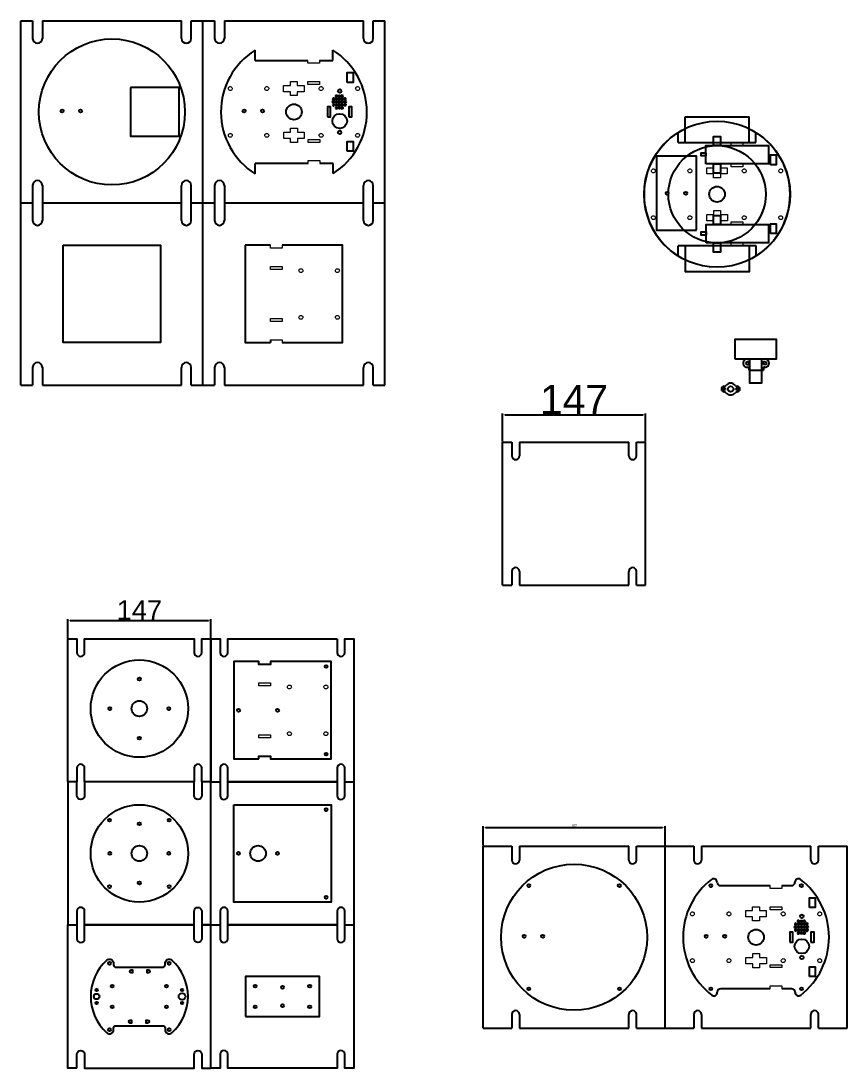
# Model space of a CAD drawing. Header units: millimetres. Extents: x -427 to 3453, y -1931 to 1921.
# Drawn here: x 1292 to 2141, y -1931 to -856 of the extents above; entities that cross this region are included whole.
import ezdxf

# ---------------------------------------------------------------- set-up
doc = ezdxf.new("R2010")
doc.units = ezdxf.units.MM
doc.layers.add('corte', color=1, linetype='Continuous')
doc.layers.add('Layer 1', color=7, linetype='Continuous')
doc.styles.get("Standard").update_dxf_attribs({"font": 'arial.ttf'})
doc.dimstyles.new('ISO-25', dxfattribs={"dimtxt": 2.5, "dimasz": 2.5, "dimexe": 1.25, "dimexo": 0.625, "dimtad": 1, "dimtxsty": 'Standard', "dimcen": 2.5, "dimadec": 0, "dimazin": 0, "dimtfac": 1, "dimtmove": 0, "dimatfit": 3, "dimfxl": 1, "dimarcsym": 0})

# ---------------------------------------------------------------- blocks, each defined once
blk = doc.blocks.new('*D21')
at = {"color": 0, "lineweight": -2, "transparency": 16777216}
for p, q in [((1787, -1287.8), (1787, -1259.1)), ((1789.5, -1260.4), (1931.5, -1260.4)), ((1934, -1287.8), (1934, -1259.1))]:
    blk.add_line(p, q, dxfattribs=at)
at = {"color": 0, "transparency": 16777216}
for points in [[(1789.5, -1260), (1789.5, -1260.8), (1787, -1260.4)], [(1931.5, -1260), (1931.5, -1260.8), (1934, -1260.4)]]:
    blk.add_solid(points, dxfattribs=at)
at = {"layer": 'Defpoints', "color": 0, "transparency": 16777216}
for p in [(1934, -1260.4), (1787, -1288.4), (1934, -1288.4)]:
    blk.add_point(p, dxfattribs=at)
at = {"color": 0, "transparency": 16777216, "insert": (1860.5, -1244.7), "char_height": 30, "attachment_point": 5}
blk.add_mtext('147', dxfattribs=at)
blk = doc.blocks.new('*D24')
at = {"color": 0, "lineweight": -2, "transparency": 16777216}
for p, q in [((1767, -1703), (1767, -1683)), ((1769.5, -1684.3), (1951.5, -1684.3)), ((1954, -1703), (1954, -1683))]:
    blk.add_line(p, q, dxfattribs=at)
at = {"color": 0, "transparency": 16777216}
for points in [[(1769.5, -1683.9), (1769.5, -1684.7), (1767, -1684.3)], [(1951.5, -1683.9), (1951.5, -1684.7), (1954, -1684.3)]]:
    blk.add_solid(points, dxfattribs=at)
at = {"layer": 'Defpoints', "color": 0, "transparency": 16777216}
for p in [(1954, -1684.3), (1767, -1703.6), (1954, -1703.6)]:
    blk.add_point(p, dxfattribs=at)
at = {"color": 0, "transparency": 16777216, "insert": (1860.5, -1682.4), "char_height": 2.5, "attachment_point": 5}
blk.add_mtext('187', dxfattribs=at)
blk = doc.blocks.new('*D25')
at = {"color": 0, "lineweight": -2, "transparency": 16777216}
for p, q in [((1340.4, -1489.8), (1340.4, -1470.4)), ((1342.9, -1471.6), (1484.9, -1471.6)), ((1487.4, -1489.8), (1487.4, -1470.4))]:
    blk.add_line(p, q, dxfattribs=at)
at = {"color": 0, "transparency": 16777216}
for points in [[(1342.9, -1471.2), (1342.9, -1472), (1340.4, -1471.6)], [(1484.9, -1471.2), (1484.9, -1472), (1487.4, -1471.6)]]:
    blk.add_solid(points, dxfattribs=at)
at = {"layer": 'Defpoints', "color": 0, "transparency": 16777216}
for p in [(1487.4, -1471.6), (1340.4, -1490.5), (1487.4, -1490.5)]:
    blk.add_point(p, dxfattribs=at)
at = {"color": 0, "transparency": 16777216, "insert": (1413.9, -1461), "char_height": 20, "attachment_point": 5}
blk.add_mtext('147', dxfattribs=at)

msp = doc.modelspace()

# ---------------------------------------------------------------- linework, layer by layer
at = {"color": 242, "true_color": 0xcd2027}
for p, q in [((1292.217, -855.767), (1304.217, -855.767)), ((1314.217, -855.767), (1457.217, -855.767)), ((1467.217, -855.767), (1479.217, -855.767)), ((1479.217, -855.767), (1491.217, -855.767)), ((1501.217, -855.767), (1644.217, -855.767)), ((1654.217, -855.767), (1666.217, -855.767)), ((1292.217, -1042.767), (1304.217, -1042.767)), ((1314.217, -1042.767), (1457.217, -1042.767)), ((1467.217, -1042.767), (1479.217, -1042.767)), ((1479.217, -1042.767), (1491.217, -1042.767)), ((1501.217, -1042.767), (1644.217, -1042.767)), ((1654.217, -1042.767), (1666.217, -1042.767)), ((2038.608, -1205.752), (2040.108, -1205.752)), ((2055.108, -1205.752), (2056.608, -1205.752)), ((1787.033, -1288.385), (1796.467, -1288.385)), ((1804.328, -1288.385), (1916.739, -1288.385)), ((1924.6, -1288.385), (1934.033, -1288.385)), ((1487.379, -1637.47), (1496.812, -1637.47)), ((1624.946, -1637.47), (1634.379, -1637.47)), ((1767.033, -1703.583), (1796.467, -1703.583)), ((1804.328, -1703.583), (1916.739, -1703.583)), ((1924.6, -1703.583), (1954.033, -1703.583)), ((1954.033, -1703.583), (1983.467, -1703.583)), ((1991.328, -1703.583), (2103.739, -1703.583)), ((2111.6, -1703.583), (2141.033, -1703.583)), ((1487.379, -1784.47), (1496.812, -1784.47)), ((1624.946, -1784.47), (1634.379, -1784.47))]:
    msp.add_line(p, q, dxfattribs=at)
for points in [[(1532.717, -896.234), (1532.717, -885.824)], [(1612.717, -896.234), (1612.717, -885.824)], [(1532.717, -896.234), (1587.108, -896.234)], [(1599.138, -896.234), (1612.717, -896.234)], [(1625.441, -896.234), (1625.75, -896.234)], [(1627.485, -918.875), (1627.485, -908.875), (1633.485, -908.875), (1633.485, -918.875), (1627.485, -918.875)], [(1404.706, -924.267), (1404.706, -974.267), (1454.706, -974.267), (1454.706, -924.267), (1404.706, -924.267)], [(1967.45, -980.784), (1967.45, -970.374)], [(2047.45, -980.784), (2047.45, -970.374)], [(1627.485, -989.659), (1627.485, -979.659), (1633.485, -979.659), (1633.485, -989.659), (1627.485, -989.659)], [(1967.45, -980.784), (2047.45, -980.784)], [(2062.218, -1003.425), (2062.218, -993.425), (2068.218, -993.425), (2068.218, -1003.425), (2062.218, -1003.425)], [(1587.284, -1002.3), (1532.892, -1002.3)], [(1532.892, -1012.82), (1532.892, -1002.3)], [(1612.892, -1002.3), (1599.314, -1002.3)], [(1612.892, -1012.599), (1612.892, -1002.3)], [(2062.218, -1074.209), (2062.218, -1064.209), (2068.218, -1064.209), (2068.218, -1074.209), (2062.218, -1074.209)], [(2047.626, -1086.85), (1967.626, -1086.85)], [(1967.626, -1097.37), (1967.626, -1086.85)], [(2047.626, -1097.149), (2047.626, -1086.85)]]:
    msp.add_lwpolyline(points, dxfattribs=at)
at = {"color": 240, "linetype": 'ByBlock', "true_color": 0xed1f24}
for points in [[(1612.969, -935.013, 0.0430951), (1612.392, -936.167, 2.73390075)], [(1616.599, -931.96, 0.0430951), (1615.445, -932.537, 2.73390075)], [(1623.282, -932.537, 0.0430951), (1622.128, -931.96, 2.73390075)], [(1626.335, -936.167, 0.0430951), (1625.758, -935.013, 2.73390075)], [(1612.392, -941.696, 0.0430951), (1612.969, -942.85, 2.73390075)], [(1615.445, -945.326, 0.0430951), (1616.599, -945.903, 2.73390075)], [(1622.128, -945.903, 0.0430951), (1623.282, -945.326, 2.73390075)], [(1625.758, -942.85, 0.0430951), (1626.335, -941.696, 2.73390075)]]:
    msp.add_lwpolyline(points, format="xyb", close=True, dxfattribs=at)
at = {"color": 240, "true_color": 0xed1f24}
for points in [[(1607.252, -954.163), (1610.352, -954.163), (1610.352, -944.163), (1607.252, -944.163), (1607.252, -954.163)], [(1629.152, -954.163), (1632.252, -954.163), (1632.252, -944.163), (1629.152, -944.163), (1629.152, -954.163)]]:
    msp.add_lwpolyline(points, dxfattribs=at)
for points in [[(1974.45, -954.484), (1974.45, -980.784), (2040.45, -980.784), (2040.45, -954.484), (1974.45, -954.484)], [(2007.45, -983.783), (2003.85, -983.783), (2003.85, -974.383), (2011.05, -974.383), (2011.05, -983.783), (2003.85, -983.783)], [(1995.975, -1002.583), (1995.975, -983.783), (2060.175, -983.783), (2060.175, -1002.583), (1995.975, -1002.583)], [(1990.975, -993.183), (1990.975, -991.196), (1995.975, -991.196), (1995.975, -994.487), (1990.975, -994.487), (1990.975, -993.183)], [(2007.275, -1002.583), (2010.875, -1002.583), (2010.875, -1011.983), (2003.675, -1011.983), (2003.675, -1002.583), (2010.875, -1002.583)], [(2007.45, -1055.651), (2011.05, -1055.651), (2011.05, -1065.051), (2003.85, -1065.051), (2003.85, -1055.651), (2011.05, -1055.651)], [(1991.15, -1074.451), (1991.15, -1072.465), (1996.15, -1072.465), (1996.15, -1075.756), (1991.15, -1075.756), (1991.15, -1074.451)], [(1996.15, -1083.851), (1996.15, -1065.051), (2060.35, -1065.051), (2060.35, -1083.851), (1996.15, -1083.851)], [(2007.45, -1083.851), (2011.05, -1083.851), (2011.05, -1093.251), (2003.85, -1093.251), (2003.85, -1083.851), (2011.05, -1083.851)], [(1974.626, -1086.85), (1974.626, -1113.15), (2040.626, -1113.15), (2040.626, -1086.85), (1974.626, -1086.85)]]:
    msp.add_lwpolyline(points)
at = {"color": 5}
msp.add_lwpolyline([(1986.307, -1070.821), (1986.307, -994.821), (1945.107, -994.821), (1945.107, -1070.821), (1986.307, -1070.821)], dxfattribs=at)
at = {"color": 242, "true_color": 0xcd2027}
msp.add_lwpolyline([(1335.717, -1086.267), (1435.717, -1086.267), (1435.717, -1186.267), (1335.717, -1186.267)], close=True, dxfattribs=at)
for points in [[(1349.812, -1637.47), (1340.379, -1637.47), (1340.379, -1490.47), (1349.812, -1490.47), (1349.812, -1504.619, 1), (1357.673, -1504.619), (1357.673, -1490.47), (1470.085, -1490.47), (1470.085, -1504.619, 1), (1477.946, -1504.619), (1477.946, -1490.47), (1487.379, -1490.47), (1487.379, -1637.47), (1477.946, -1637.47)], [(1349.812, -1931.47), (1340.379, -1931.47), (1340.379, -1784.47), (1349.812, -1784.47), (1349.812, -1798.619, 1), (1357.673, -1798.619), (1357.673, -1784.47), (1470.085, -1784.47)]]:
    msp.add_lwpolyline(points, format="xyb", dxfattribs=at)
for centre, radius in [((1385.717, -949.267), 75), ((1572.717, -949.267), 8), ((2007.45, -1033.817), 75), ((2007.45, -1033.817), 50), ((2007.45, -1033.817), 8), ((1413.879, -1562.225), 8), ((1413.879, -1710.97), 8), ((1535.879, -1710.97), 8)]:
    msp.add_circle(centre, radius, dxfattribs=at)
at = {"color": 240, "true_color": 0xed1f24}
for centre, radius in [((1616.363, -935.931), 1), ((1619.752, -927.717), 1.8), ((1619.363, -932.931), 1), ((1619.363, -935.931), 1), ((1622.363, -935.931), 1), ((1613.363, -938.931), 1), ((1616.363, -938.931), 1), ((1616.363, -941.931), 1), ((1619.363, -938.931), 1), ((1619.363, -941.931), 1), ((1619.363, -944.931), 1), ((1622.363, -938.931), 1), ((1622.363, -941.931), 1), ((1625.363, -938.931), 1), ((1334.473, -948.272), 1.5), ((1353.473, -948.272), 1.5), ((1521.473, -948.272), 1.5), ((1540.473, -948.272), 1.5), ((1619.752, -970.148), 1.8), ((1956.207, -1032.821), 1.5), ((1975.207, -1032.821), 1.5)]:
    msp.add_circle(centre, radius, dxfattribs=at)
at = {"color": 240, "linetype": 'ByBlock', "true_color": 0xed1f24}
msp.add_circle((1619.752, -958.613), 7.5, dxfattribs=at)
for centre, radius in [((2014.688, -1233.924), 1.15), ((2021.438, -1233.924), 2.85), ((2028.188, -1233.924), 1.15)]:
    msp.add_circle(centre, radius)
at = {"color": 242, "true_color": 0xcd2027}
for centre, start, end in [((1572.717, -949.267), 122.230953, 237.92734), ((1572.717, -949.267), 302.389521, 57.769047), ((2007.45, -1033.817), 122.230953, 237.92734), ((2007.45, -1033.817), 302.389521, 57.769047)]:
    msp.add_arc(centre, 75, start, end, dxfattribs=at)
for centre, radius, start, end in [((2014.688, -1233.924), 2.8, 90.725282, 270), ((2014.618, -1239.453), 2.73, 39.029976, 90.018737), ((2014.618, -1228.395), 2.73, 270.725282, 320.965363), ((2021.438, -1233.924), 6.05, 39.034637, 140.965363), ((2028.258, -1228.395), 2.73, 219.034637, 269.274718), ((2028.258, -1239.454), 2.73, 90.725282, 140.965363), ((2028.188, -1233.924), 2.8, 270.725282, 89.274718), ((2021.438, -1233.924), 6.05, 219.029976, 320.965363)]:
    msp.add_arc(centre, radius, start, end)
at = {"layer": 'corte'}
for p, q in [((1292.217, -1042.767), (1292.217, -855.767)), ((1304.217, -855.767), (1304.217, -873.767)), ((1314.217, -855.767), (1314.217, -873.767)), ((1457.217, -873.767), (1457.217, -855.767)), ((1467.217, -873.767), (1467.217, -855.767)), ((1479.217, -1042.767), (1479.217, -855.767)), ((1479.217, -1042.767), (1479.217, -855.767)), ((1491.217, -855.767), (1491.217, -873.767)), ((1501.217, -855.767), (1501.217, -873.767)), ((1644.217, -873.767), (1644.217, -855.767)), ((1654.217, -873.767), (1654.217, -855.767)), ((1666.217, -1042.767), (1666.217, -855.767)), ((1304.217, -1024.767), (1304.217, -1042.767)), ((1314.217, -1024.767), (1314.217, -1042.767)), ((1457.217, -1042.767), (1457.217, -1024.767)), ((1467.217, -1042.767), (1467.217, -1024.767)), ((1491.217, -1024.767), (1491.217, -1042.767)), ((1501.217, -1024.767), (1501.217, -1042.767)), ((1644.217, -1042.767), (1644.217, -1024.767)), ((1654.217, -1042.767), (1654.217, -1024.767)), ((1292.217, -1042.767), (1304.217, -1042.767)), ((1292.217, -1229.767), (1292.217, -1042.767)), ((1304.217, -1042.767), (1304.217, -1060.767)), ((1314.217, -1042.767), (1457.217, -1042.767)), ((1314.217, -1042.767), (1314.217, -1060.767)), ((1457.217, -1060.767), (1457.217, -1042.767)), ((1467.217, -1042.767), (1479.217, -1042.767)), ((1467.217, -1060.767), (1467.217, -1042.767)), ((1479.217, -1042.767), (1491.217, -1042.767)), ((1479.217, -1229.767), (1479.217, -1042.767)), ((1479.217, -1229.767), (1479.217, -1042.767)), ((1491.217, -1042.767), (1491.217, -1060.767)), ((1501.217, -1042.767), (1644.217, -1042.767)), ((1501.217, -1042.767), (1501.217, -1060.767)), ((1644.217, -1060.767), (1644.217, -1042.767)), ((1654.217, -1042.767), (1666.217, -1042.767)), ((1654.217, -1060.767), (1654.217, -1042.767)), ((1666.217, -1229.767), (1666.217, -1042.767)), ((1304.217, -1211.767), (1304.217, -1229.767)), ((1314.217, -1211.767), (1314.217, -1229.767)), ((1457.217, -1229.767), (1457.217, -1211.767)), ((1467.217, -1229.767), (1467.217, -1211.767)), ((1491.217, -1211.767), (1491.217, -1229.767)), ((1501.217, -1211.767), (1501.217, -1229.767)), ((1644.217, -1229.767), (1644.217, -1211.767)), ((1654.217, -1229.767), (1654.217, -1211.767)), ((1292.217, -1229.767), (1304.217, -1229.767)), ((1314.217, -1229.767), (1457.217, -1229.767)), ((1467.217, -1229.767), (1479.217, -1229.767)), ((1479.217, -1229.767), (1491.217, -1229.767)), ((1501.217, -1229.767), (1644.217, -1229.767)), ((1654.217, -1229.767), (1666.217, -1229.767)), ((1787.033, -1435.385), (1787.033, -1288.385)), ((1796.467, -1288.385), (1796.467, -1302.534)), ((1804.328, -1288.385), (1804.328, -1302.534)), ((1916.739, -1302.534), (1916.739, -1288.385)), ((1924.6, -1302.534), (1924.6, -1288.385)), ((1934.033, -1435.385), (1934.033, -1288.385)), ((1796.467, -1421.235), (1796.467, -1435.385)), ((1804.328, -1421.235), (1804.328, -1435.385)), ((1916.739, -1435.385), (1916.739, -1421.235)), ((1924.6, -1435.385), (1924.6, -1421.235)), ((1787.033, -1435.385), (1796.467, -1435.385)), ((1804.328, -1435.385), (1916.739, -1435.385)), ((1924.6, -1435.385), (1934.033, -1435.385)), ((1487.379, -1637.47), (1496.812, -1637.47)), ((1624.946, -1637.47), (1634.379, -1637.47)), ((1767.033, -1890.583), (1767.033, -1703.583)), ((1796.467, -1703.583), (1796.467, -1717.733)), ((1804.328, -1703.583), (1804.328, -1717.733)), ((1916.739, -1717.733), (1916.739, -1703.583)), ((1924.6, -1717.733), (1924.6, -1703.583)), ((1954.033, -1890.583), (1954.033, -1703.583)), ((1954.033, -1890.583), (1954.033, -1703.583)), ((1983.467, -1703.583), (1983.467, -1717.733)), ((1991.328, -1703.583), (1991.328, -1717.733)), ((2103.739, -1717.733), (2103.739, -1703.583)), ((2111.6, -1717.733), (2111.6, -1703.583)), ((2141.033, -1890.583), (2141.033, -1703.583)), ((1487.379, -1784.47), (1496.812, -1784.47)), ((1624.946, -1784.47), (1634.379, -1784.47)), ((1406.846, -1832.22), (1406.846, -1833.72)), ((1421.846, -1832.22), (1421.846, -1833.72)), ((1405.913, -1883.72), (1405.913, -1882.22)), ((1420.913, -1883.72), (1420.913, -1882.22)), ((1796.467, -1876.433), (1796.467, -1890.583)), ((1804.328, -1876.433), (1804.328, -1890.583)), ((1916.739, -1890.583), (1916.739, -1876.433)), ((1924.6, -1890.583), (1924.6, -1876.433)), ((1983.467, -1876.433), (1983.467, -1890.583)), ((1991.328, -1876.433), (1991.328, -1890.583)), ((2103.739, -1890.583), (2103.739, -1876.433)), ((2111.6, -1890.583), (2111.6, -1876.433)), ((1767.033, -1890.583), (1796.467, -1890.583)), ((1804.328, -1890.583), (1916.739, -1890.583)), ((1924.6, -1890.583), (1954.033, -1890.583)), ((1954.033, -1890.583), (1983.467, -1890.583)), ((1991.328, -1890.583), (2103.739, -1890.583)), ((2111.6, -1890.583), (2141.033, -1890.583))]:
    msp.add_line(p, q, dxfattribs=at)
at = {"layer": 'corte', "color": 242, "true_color": 0xcd2027}
msp.add_line((1548.584, -1183.269), (1548.584, -1186.267), dxfattribs=at)
at = {"layer": 'corte', "lineweight": 0}
for points in [[(1509.173, -926), (1508.891, -926.529), (1508.432, -926.917), (1507.903, -927.164), (1507.303, -927.27), (1506.739, -927.164), (1506.174, -926.917), (1505.751, -926.529), (1505.469, -926), (1505.328, -925.401), (1505.363, -924.836), (1505.574, -924.272), (1505.963, -923.813), (1506.456, -923.46), (1507.021, -923.284), (1507.621, -923.284), (1508.185, -923.46), (1508.679, -923.813), (1509.032, -924.272), (1509.279, -924.836), (1509.314, -925.401), (1509.173, -926)], [(1546.673, -926), (1546.391, -926.529), (1545.932, -926.917), (1545.403, -927.164), (1544.803, -927.27), (1544.239, -927.164), (1543.674, -926.917), (1543.251, -926.529), (1542.969, -926), (1542.828, -925.401), (1542.863, -924.836), (1543.075, -924.272), (1543.463, -923.813), (1543.957, -923.46), (1544.521, -923.284), (1545.121, -923.284), (1545.685, -923.46), (1546.179, -923.813), (1546.532, -924.272), (1546.779, -924.836), (1546.814, -925.401), (1546.673, -926)], [(1602.472, -926), (1602.19, -926.529), (1601.731, -926.917), (1601.202, -927.164), (1600.602, -927.27), (1600.038, -927.164), (1599.473, -926.917), (1599.05, -926.529), (1598.768, -926), (1598.627, -925.401), (1598.662, -924.836), (1598.874, -924.272), (1599.262, -923.813), (1599.755, -923.46), (1600.32, -923.284), (1600.92, -923.284), (1601.484, -923.46), (1601.978, -923.813), (1602.331, -924.272), (1602.578, -924.836), (1602.613, -925.401), (1602.472, -926)], [(1639.972, -926), (1639.69, -926.529), (1639.231, -926.917), (1638.702, -927.164), (1638.102, -927.27), (1637.538, -927.164), (1636.974, -926.917), (1636.55, -926.529), (1636.268, -926), (1636.127, -925.401), (1636.162, -924.836), (1636.374, -924.272), (1636.762, -923.813), (1637.256, -923.46), (1637.82, -923.284), (1638.42, -923.284), (1638.984, -923.46), (1639.478, -923.813), (1639.831, -924.272), (1640.078, -924.836), (1640.113, -925.401), (1639.972, -926)], [(1509.279, -973.696), (1509.032, -974.26), (1508.679, -974.719), (1508.185, -975.072), (1507.621, -975.248), (1507.021, -975.248), (1506.456, -975.072), (1505.963, -974.719), (1505.574, -974.26), (1505.363, -973.696), (1505.328, -973.131), (1505.469, -972.532), (1505.751, -972.038), (1506.174, -971.614), (1506.739, -971.367), (1507.303, -971.262), (1507.903, -971.367), (1508.432, -971.614), (1508.891, -972.038), (1509.173, -972.532), (1509.314, -973.131), (1509.279, -973.696)], [(1546.814, -973.131), (1546.779, -973.696), (1546.532, -974.26), (1546.179, -974.719), (1545.685, -975.072), (1545.121, -975.248), (1544.521, -975.248), (1543.957, -975.072), (1543.463, -974.719), (1543.075, -974.26), (1542.863, -973.696), (1542.828, -973.131), (1542.969, -972.532), (1543.251, -972.038), (1543.674, -971.614), (1544.239, -971.367), (1544.803, -971.262), (1545.403, -971.367), (1545.932, -971.614), (1546.391, -972.038), (1546.673, -972.532), (1546.814, -973.131)], [(1602.578, -973.696), (1602.331, -974.26), (1601.978, -974.719), (1601.484, -975.072), (1600.92, -975.248), (1600.32, -975.248), (1599.755, -975.072), (1599.262, -974.719), (1598.874, -974.26), (1598.662, -973.696), (1598.627, -973.131), (1598.768, -972.532), (1599.05, -972.038), (1599.473, -971.614), (1600.038, -971.367), (1600.602, -971.262), (1601.202, -971.367), (1601.731, -971.614), (1602.19, -972.038), (1602.472, -972.532), (1602.613, -973.131), (1602.578, -973.696)], [(1640.113, -973.131), (1640.078, -973.696), (1639.831, -974.26), (1639.478, -974.719), (1638.984, -975.072), (1638.42, -975.248), (1637.82, -975.248), (1637.256, -975.072), (1636.762, -974.719), (1636.374, -974.26), (1636.162, -973.696), (1636.127, -973.131), (1636.268, -972.532), (1636.55, -972.038), (1636.974, -971.614), (1637.538, -971.367), (1638.102, -971.262), (1638.702, -971.367), (1639.231, -971.614), (1639.69, -972.038), (1639.972, -972.532), (1640.113, -973.131)], [(1943.906, -1010.55), (1943.624, -1011.079), (1943.165, -1011.467), (1942.636, -1011.714), (1942.037, -1011.82), (1941.472, -1011.714), (1940.908, -1011.467), (1940.484, -1011.079), (1940.202, -1010.55), (1940.061, -1009.95), (1940.096, -1009.386), (1940.308, -1008.821), (1940.696, -1008.363), (1941.19, -1008.01), (1941.754, -1007.834), (1942.354, -1007.834), (1942.918, -1008.01), (1943.412, -1008.363), (1943.765, -1008.821), (1944.012, -1009.386), (1944.047, -1009.95), (1943.906, -1010.55)], [(1981.407, -1010.55), (1981.124, -1011.079), (1980.666, -1011.467), (1980.137, -1011.714), (1979.537, -1011.82), (1978.972, -1011.714), (1978.408, -1011.467), (1977.985, -1011.079), (1977.702, -1010.55), (1977.561, -1009.95), (1977.597, -1009.386), (1977.808, -1008.821), (1978.196, -1008.363), (1978.69, -1008.01), (1979.255, -1007.834), (1979.854, -1007.834), (1980.419, -1008.01), (1980.913, -1008.363), (1981.265, -1008.821), (1981.512, -1009.386), (1981.548, -1009.95), (1981.407, -1010.55)], [(2037.205, -1010.55), (2036.923, -1011.079), (2036.464, -1011.467), (2035.935, -1011.714), (2035.336, -1011.82), (2034.771, -1011.714), (2034.207, -1011.467), (2033.783, -1011.079), (2033.501, -1010.55), (2033.36, -1009.95), (2033.395, -1009.386), (2033.607, -1008.821), (2033.995, -1008.363), (2034.489, -1008.01), (2035.053, -1007.834), (2035.653, -1007.834), (2036.218, -1008.01), (2036.711, -1008.363), (2037.064, -1008.821), (2037.311, -1009.386), (2037.346, -1009.95), (2037.205, -1010.55)], [(2074.706, -1010.55), (2074.423, -1011.079), (2073.965, -1011.467), (2073.436, -1011.714), (2072.836, -1011.82), (2072.271, -1011.714), (2071.707, -1011.467), (2071.284, -1011.079), (2071.001, -1010.55), (2070.86, -1009.95), (2070.896, -1009.386), (2071.107, -1008.821), (2071.495, -1008.363), (2071.989, -1008.01), (2072.554, -1007.834), (2073.153, -1007.834), (2073.718, -1008.01), (2074.212, -1008.363), (2074.564, -1008.821), (2074.811, -1009.386), (2074.847, -1009.95), (2074.706, -1010.55)], [(1944.012, -1058.246), (1943.765, -1058.81), (1943.412, -1059.269), (1942.918, -1059.621), (1942.354, -1059.798), (1941.754, -1059.798), (1941.19, -1059.621), (1940.696, -1059.269), (1940.308, -1058.81), (1940.096, -1058.246), (1940.061, -1057.681), (1940.202, -1057.081), (1940.484, -1056.588), (1940.908, -1056.164), (1941.472, -1055.917), (1942.037, -1055.811), (1942.636, -1055.917), (1943.165, -1056.164), (1943.624, -1056.588), (1943.906, -1057.081), (1944.047, -1057.681), (1944.012, -1058.246)], [(1981.548, -1057.681), (1981.512, -1058.246), (1981.265, -1058.81), (1980.913, -1059.269), (1980.419, -1059.621), (1979.854, -1059.798), (1979.255, -1059.798), (1978.69, -1059.621), (1978.196, -1059.269), (1977.808, -1058.81), (1977.597, -1058.246), (1977.561, -1057.681), (1977.702, -1057.081), (1977.985, -1056.588), (1978.408, -1056.164), (1978.972, -1055.917), (1979.537, -1055.811), (1980.137, -1055.917), (1980.666, -1056.164), (1981.124, -1056.588), (1981.407, -1057.081), (1981.548, -1057.681)], [(2037.311, -1058.246), (2037.064, -1058.81), (2036.711, -1059.269), (2036.218, -1059.621), (2035.653, -1059.798), (2035.053, -1059.798), (2034.489, -1059.621), (2033.995, -1059.269), (2033.607, -1058.81), (2033.395, -1058.246), (2033.36, -1057.681), (2033.501, -1057.081), (2033.783, -1056.588), (2034.207, -1056.164), (2034.771, -1055.917), (2035.336, -1055.811), (2035.935, -1055.917), (2036.464, -1056.164), (2036.923, -1056.588), (2037.205, -1057.081), (2037.346, -1057.681), (2037.311, -1058.246)], [(2074.847, -1057.681), (2074.811, -1058.246), (2074.564, -1058.81), (2074.212, -1059.269), (2073.718, -1059.621), (2073.153, -1059.798), (2072.554, -1059.798), (2071.989, -1059.621), (2071.495, -1059.269), (2071.107, -1058.81), (2070.896, -1058.246), (2070.86, -1057.681), (2071.001, -1057.081), (2071.284, -1056.588), (2071.707, -1056.164), (2072.271, -1055.917), (2072.836, -1055.811), (2073.436, -1055.917), (2073.965, -1056.164), (2074.423, -1056.588), (2074.706, -1057.081), (2074.847, -1057.681)], [(1560.614, -1086.267), (1560.614, -1089.266), (1548.584, -1089.266), (1548.584, -1086.267)], [(1548.584, -1108.066), (1560.614, -1108.066), (1560.614, -1111.064), (1548.584, -1111.064), (1548.584, -1108.066)], [(1581.737, -1113), (1581.454, -1113.529), (1580.996, -1113.917), (1580.467, -1114.164), (1579.867, -1114.27), (1579.302, -1114.164), (1578.738, -1113.917), (1578.315, -1113.529), (1578.032, -1113), (1577.891, -1112.401), (1577.927, -1111.836), (1578.138, -1111.272), (1578.526, -1110.813), (1579.02, -1110.46), (1579.585, -1110.284), (1580.184, -1110.284), (1580.749, -1110.46), (1581.243, -1110.813), (1581.595, -1111.272), (1581.842, -1111.836), (1581.878, -1112.401), (1581.737, -1113)], [(1619.237, -1113), (1618.955, -1113.529), (1618.496, -1113.917), (1617.967, -1114.164), (1617.367, -1114.27), (1616.803, -1114.164), (1616.238, -1113.917), (1615.815, -1113.529), (1615.533, -1113), (1615.392, -1112.401), (1615.427, -1111.836), (1615.638, -1111.272), (1616.027, -1110.813), (1616.52, -1110.46), (1617.085, -1110.284), (1617.685, -1110.284), (1618.249, -1110.46), (1618.743, -1110.813), (1619.096, -1111.272), (1619.343, -1111.836), (1619.378, -1112.401), (1619.237, -1113)], [(1548.584, -1161.47), (1560.614, -1161.47), (1560.614, -1164.469), (1548.584, -1164.469), (1548.584, -1161.47)], [(1581.842, -1160.696), (1581.595, -1161.26), (1581.243, -1161.719), (1580.749, -1162.072), (1580.184, -1162.248), (1579.585, -1162.248), (1579.02, -1162.072), (1578.526, -1161.719), (1578.138, -1161.26), (1577.927, -1160.696), (1577.891, -1160.131), (1578.032, -1159.532), (1578.315, -1159.038), (1578.738, -1158.614), (1579.302, -1158.367), (1579.867, -1158.262), (1580.467, -1158.367), (1580.996, -1158.614), (1581.454, -1159.038), (1581.737, -1159.532), (1581.878, -1160.131), (1581.842, -1160.696)], [(1619.378, -1160.131), (1619.343, -1160.696), (1619.096, -1161.26), (1618.743, -1161.719), (1618.249, -1162.072), (1617.685, -1162.248), (1617.085, -1162.248), (1616.52, -1162.072), (1616.027, -1161.719), (1615.638, -1161.26), (1615.427, -1160.696), (1615.392, -1160.131), (1615.533, -1159.532), (1615.815, -1159.038), (1616.238, -1158.614), (1616.803, -1158.367), (1617.367, -1158.262), (1617.967, -1158.367), (1618.496, -1158.614), (1618.955, -1159.038), (1619.237, -1159.532), (1619.378, -1160.131)], [(1548.584, -1183.269), (1560.614, -1183.269), (1560.614, -1186.267)], [(1536.746, -1535.768), (1548.776, -1535.768), (1548.776, -1538.767), (1536.746, -1538.767), (1536.746, -1535.768)], [(1569.899, -1540.703), (1569.617, -1541.232), (1569.158, -1541.62), (1568.629, -1541.867), (1568.029, -1541.973), (1567.465, -1541.867), (1566.9, -1541.62), (1566.477, -1541.232), (1566.195, -1540.703), (1566.054, -1540.103), (1566.089, -1539.538), (1566.301, -1538.974), (1566.689, -1538.515), (1567.182, -1538.163), (1567.747, -1537.986), (1568.347, -1537.986), (1568.911, -1538.163), (1569.405, -1538.515), (1569.758, -1538.974), (1570.005, -1539.538), (1570.04, -1540.103), (1569.899, -1540.703)], [(1607.399, -1540.703), (1607.117, -1541.232), (1606.658, -1541.62), (1606.129, -1541.867), (1605.529, -1541.973), (1604.965, -1541.867), (1604.401, -1541.62), (1603.977, -1541.232), (1603.695, -1540.703), (1603.554, -1540.103), (1603.589, -1539.538), (1603.801, -1538.974), (1604.189, -1538.515), (1604.683, -1538.163), (1605.247, -1537.986), (1605.847, -1537.986), (1606.411, -1538.163), (1606.905, -1538.515), (1607.258, -1538.974), (1607.505, -1539.538), (1607.54, -1540.103), (1607.399, -1540.703)], [(1536.746, -1589.172), (1548.776, -1589.172), (1548.776, -1592.171), (1536.746, -1592.171), (1536.746, -1589.172)], [(1570.005, -1588.398), (1569.758, -1588.963), (1569.405, -1589.421), (1568.911, -1589.774), (1568.347, -1589.95), (1567.747, -1589.95), (1567.182, -1589.774), (1566.689, -1589.421), (1566.301, -1588.963), (1566.089, -1588.398), (1566.054, -1587.834), (1566.195, -1587.234), (1566.477, -1586.74), (1566.9, -1586.317), (1567.465, -1586.07), (1568.029, -1585.964), (1568.629, -1586.07), (1569.158, -1586.317), (1569.617, -1586.74), (1569.899, -1587.234), (1570.04, -1587.834), (1570.005, -1588.398)], [(1607.54, -1587.834), (1607.505, -1588.398), (1607.258, -1588.963), (1606.905, -1589.421), (1606.411, -1589.774), (1605.847, -1589.95), (1605.247, -1589.95), (1604.683, -1589.774), (1604.189, -1589.421), (1603.801, -1588.963), (1603.589, -1588.398), (1603.554, -1587.834), (1603.695, -1587.234), (1603.977, -1586.74), (1604.401, -1586.317), (1604.965, -1586.07), (1605.529, -1585.964), (1606.129, -1586.07), (1606.658, -1586.317), (1607.117, -1586.74), (1607.399, -1587.234), (1607.54, -1587.834)], [(2073.955, -1744.05), (2073.955, -1747.049), (2061.925, -1747.049), (2061.925, -1744.05)], [(1983.989, -1773.816), (1983.707, -1774.345), (1983.249, -1774.733), (1982.72, -1774.98), (1982.12, -1775.086), (1981.555, -1774.98), (1980.991, -1774.733), (1980.568, -1774.345), (1980.285, -1773.816), (1980.144, -1773.216), (1980.18, -1772.652), (1980.391, -1772.087), (1980.779, -1771.629), (1981.273, -1771.276), (1981.838, -1771.1), (1982.437, -1771.1), (1983.002, -1771.276), (1983.496, -1771.629), (1983.848, -1772.087), (1984.095, -1772.652), (1984.131, -1773.216), (1983.989, -1773.816)], [(2021.49, -1773.816), (2021.208, -1774.345), (2020.749, -1774.733), (2020.22, -1774.98), (2019.62, -1775.086), (2019.056, -1774.98), (2018.491, -1774.733), (2018.068, -1774.345), (2017.786, -1773.816), (2017.645, -1773.216), (2017.68, -1772.652), (2017.891, -1772.087), (2018.28, -1771.629), (2018.773, -1771.276), (2019.338, -1771.1), (2019.938, -1771.1), (2020.502, -1771.276), (2020.996, -1771.629), (2021.349, -1772.087), (2021.596, -1772.652), (2021.631, -1773.216), (2021.49, -1773.816)], [(2036.948, -1769.764), (2043.933, -1769.764), (2043.933, -1765.743), (2050.954, -1765.743), (2050.954, -1769.764), (2057.939, -1769.764), (2057.939, -1776.256), (2050.954, -1776.256), (2050.954, -1780.242), (2043.933, -1780.242), (2043.933, -1776.256), (2036.948, -1776.256), (2036.948, -1769.764)], [(2061.925, -1765.849), (2073.955, -1765.849), (2073.955, -1768.847), (2061.925, -1768.847), (2061.925, -1765.849)], [(2077.289, -1773.816), (2077.006, -1774.345), (2076.548, -1774.733), (2076.019, -1774.98), (2075.419, -1775.086), (2074.854, -1774.98), (2074.29, -1774.733), (2073.867, -1774.345), (2073.584, -1773.816), (2073.443, -1773.216), (2073.479, -1772.652), (2073.69, -1772.087), (2074.078, -1771.629), (2074.572, -1771.276), (2075.137, -1771.1), (2075.736, -1771.1), (2076.301, -1771.276), (2076.795, -1771.629), (2077.147, -1772.087), (2077.394, -1772.652), (2077.43, -1773.216), (2077.289, -1773.816)], [(2114.789, -1773.816), (2114.507, -1774.345), (2114.048, -1774.733), (2113.519, -1774.98), (2112.919, -1775.086), (2112.355, -1774.98), (2111.79, -1774.733), (2111.367, -1774.345), (2111.085, -1773.816), (2110.944, -1773.216), (2110.979, -1772.652), (2111.191, -1772.087), (2111.579, -1771.629), (2112.072, -1771.276), (2112.637, -1771.1), (2113.237, -1771.1), (2113.801, -1771.276), (2114.295, -1771.629), (2114.648, -1772.087), (2114.895, -1772.652), (2114.93, -1773.216), (2114.789, -1773.816)], [(2037.124, -1817.91), (2044.109, -1817.91), (2044.109, -1813.889), (2051.129, -1813.889), (2051.129, -1817.91), (2058.114, -1817.91), (2058.114, -1824.402), (2051.129, -1824.402), (2051.129, -1828.388), (2044.109, -1828.388), (2044.109, -1824.402), (2037.124, -1824.402), (2037.124, -1817.91)], [(1984.095, -1821.512), (1983.848, -1822.076), (1983.496, -1822.535), (1983.002, -1822.887), (1982.437, -1823.064), (1981.838, -1823.064), (1981.273, -1822.887), (1980.779, -1822.535), (1980.391, -1822.076), (1980.18, -1821.512), (1980.144, -1820.947), (1980.285, -1820.347), (1980.568, -1819.854), (1980.991, -1819.43), (1981.555, -1819.183), (1982.12, -1819.077), (1982.72, -1819.183), (1983.249, -1819.43), (1983.707, -1819.854), (1983.989, -1820.347), (1984.131, -1820.947), (1984.095, -1821.512)], [(2021.631, -1820.947), (2021.596, -1821.512), (2021.349, -1822.076), (2020.996, -1822.535), (2020.502, -1822.887), (2019.938, -1823.064), (2019.338, -1823.064), (2018.773, -1822.887), (2018.28, -1822.535), (2017.891, -1822.076), (2017.68, -1821.512), (2017.645, -1820.947), (2017.786, -1820.347), (2018.068, -1819.854), (2018.491, -1819.43), (2019.056, -1819.183), (2019.62, -1819.077), (2020.22, -1819.183), (2020.749, -1819.43), (2021.208, -1819.854), (2021.49, -1820.347), (2021.631, -1820.947)], [(2062.101, -1825.319), (2074.13, -1825.319), (2074.13, -1828.317), (2062.101, -1828.317), (2062.101, -1825.319)], [(2077.394, -1821.512), (2077.147, -1822.076), (2076.795, -1822.535), (2076.301, -1822.887), (2075.736, -1823.064), (2075.137, -1823.064), (2074.572, -1822.887), (2074.078, -1822.535), (2073.69, -1822.076), (2073.479, -1821.512), (2073.443, -1820.947), (2073.584, -1820.347), (2073.867, -1819.854), (2074.29, -1819.43), (2074.854, -1819.183), (2075.419, -1819.077), (2076.019, -1819.183), (2076.548, -1819.43), (2077.006, -1819.854), (2077.289, -1820.347), (2077.43, -1820.947), (2077.394, -1821.512)], [(2114.93, -1820.947), (2114.895, -1821.512), (2114.648, -1822.076), (2114.295, -1822.535), (2113.801, -1822.887), (2113.237, -1823.064), (2112.637, -1823.064), (2112.072, -1822.887), (2111.579, -1822.535), (2111.191, -1822.076), (2110.979, -1821.512), (2110.944, -1820.947), (2111.085, -1820.347), (2111.367, -1819.854), (2111.79, -1819.43), (2112.355, -1819.183), (2112.919, -1819.077), (2113.519, -1819.183), (2114.048, -1819.43), (2114.507, -1819.854), (2114.789, -1820.347), (2114.93, -1820.947)], [(2062.101, -1850.116), (2062.101, -1847.117)], [(2062.101, -1847.117), (2074.13, -1847.117), (2074.13, -1850.116)]]:
    msp.add_lwpolyline(points, dxfattribs=at)
at = {"layer": 'corte', "color": 242, "true_color": 0xcd2027}
for points in [[(1522.717, -1086.267), (1522.717, -1186.267), (1548.584, -1186.267)], [(1548.584, -1086.267), (1522.717, -1086.267)], [(1560.614, -1186.267), (1622.717, -1186.267), (1622.717, -1086.267), (1560.614, -1086.267)]]:
    msp.add_lwpolyline(points, dxfattribs=at)
at = {"layer": 'corte'}
for points in [[(1617.085, -1490.47), (1617.085, -1504.619, 1), (1624.946, -1504.619), (1624.946, -1490.47), (1634.379, -1490.47), (1634.379, -1637.47), (1634.379, -1784.47), (1634.379, -1931.47), (1624.946, -1931.47), (1624.946, -1917.32, 1), (1617.085, -1917.32), (1617.085, -1931.47), (1504.673, -1931.47), (1504.673, -1917.32, 1), (1496.812, -1917.32), (1496.812, -1931.47), (1487.379, -1931.47), (1487.379, -1784.47), (1487.379, -1637.47), (1487.379, -1490.47), (1496.812, -1490.47), (1496.812, -1504.619, 1), (1504.673, -1504.619), (1504.673, -1490.47)], [(1504.673, -1637.47), (1504.673, -1623.32, 1), (1496.812, -1623.32), (1496.812, -1637.47), (1496.812, -1651.619, 1), (1504.673, -1651.619)], [(1617.085, -1651.619, 1), (1624.946, -1651.619), (1624.946, -1637.47), (1624.946, -1623.32, 1), (1617.085, -1623.32), (1617.085, -1637.47), (1504.673, -1637.47), (1617.085, -1637.47)], [(1504.673, -1784.47), (1504.673, -1770.32, 1), (1496.812, -1770.32), (1496.812, -1784.47), (1496.812, -1798.619, 1), (1504.673, -1798.619)], [(1617.085, -1798.619, 1), (1624.946, -1798.619), (1624.946, -1784.47), (1624.946, -1770.32, 1), (1617.085, -1770.32), (1617.085, -1784.47), (1504.673, -1784.47), (1617.085, -1784.47)], [(1405.346, -1830.72), (1406.846, -1830.72), (1406.846, -1833.72), (1405.346, -1833.72, -1)], [(1423.346, -1833.72), (1421.846, -1833.72), (1421.846, -1830.72), (1423.346, -1830.72, -1)], [(1404.413, -1882.22), (1405.913, -1882.22), (1405.913, -1885.22), (1404.413, -1885.22, -1)], [(1422.413, -1885.22), (1420.913, -1885.22), (1420.913, -1882.22), (1422.413, -1882.22, -1)]]:
    msp.add_lwpolyline(points, format="xyb", close=True, dxfattribs=at)
for points in [[(1536.746, -1613.97), (1536.746, -1610.971), (1548.776, -1610.971), (1548.776, -1613.97), (1610.879, -1613.97), (1610.879, -1513.97), (1548.776, -1513.97), (1548.776, -1516.968), (1536.746, -1516.968), (1536.746, -1513.97), (1510.879, -1513.97), (1510.879, -1613.97)], [(1510.879, -1660.97), (1610.879, -1660.97), (1610.879, -1760.97), (1510.879, -1760.97)]]:
    msp.add_lwpolyline(points, close=True, dxfattribs=at)
for points in [[(1477.946, -1637.47), (1477.946, -1623.32, 1), (1470.085, -1623.32), (1470.085, -1637.47), (1357.673, -1637.47), (1357.673, -1651.619, -1), (1349.812, -1651.619), (1349.812, -1637.47), (1340.379, -1637.47), (1340.379, -1784.47), (1349.812, -1784.47)], [(1470.085, -1784.47), (1470.085, -1770.32, -1), (1477.946, -1770.32), (1477.946, -1784.47), (1487.379, -1784.47), (1487.379, -1637.47), (1477.946, -1637.47), (1477.946, -1651.619, -1), (1470.085, -1651.619), (1470.085, -1637.47), (1357.673, -1637.47), (1357.673, -1623.32, 1), (1349.812, -1623.32), (1349.812, -1637.47)], [(1349.812, -1931.47), (1349.812, -1917.32, -1), (1357.673, -1917.32), (1357.673, -1931.47), (1470.085, -1931.47), (1470.085, -1917.32, -1), (1477.946, -1917.32), (1477.946, -1931.47), (1487.379, -1931.47), (1487.379, -1784.47), (1477.946, -1784.47), (1477.946, -1798.619, -1), (1470.085, -1798.619), (1470.085, -1784.47), (1357.673, -1784.47), (1357.673, -1770.32, 1), (1349.812, -1770.32), (1349.812, -1784.47)], [(1380.483, -1820.758, 0.44620305), (1380.483, -1895.181, 0.6488299), (1387.379, -1892.104), (1387.379, -1890.47, -0.41421356), (1389.879, -1887.97), (1392.379, -1887.97), (1435.379, -1887.97), (1437.879, -1887.97, -0.41421356), (1440.379, -1890.47), (1440.379, -1892.104, 0.6488299), (1447.275, -1895.181, 0.44620305), (1447.275, -1820.758)], [(1380.483, -1820.758, -0.6488299), (1387.379, -1823.835), (1387.379, -1825.47, 0.41421356), (1389.879, -1827.97), (1392.379, -1827.97), (1435.379, -1827.97), (1437.879, -1827.97, 0.41421356), (1440.379, -1825.47), (1440.379, -1823.835, -0.6488299), (1447.275, -1820.758)]]:
    msp.add_lwpolyline(points, format="xyb", dxfattribs=at)
for points in [[(2011.059, -1744.05), (2061.925, -1744.05)], [(2073.955, -1744.05), (2084.008, -1744.05)], [(2100.258, -1744.05), (2100.566, -1744.05)], [(2102.302, -1766.691), (2102.302, -1756.691), (2108.302, -1756.691), (2108.302, -1766.691), (2102.302, -1766.691)], [(2082.068, -1801.979), (2085.168, -1801.979), (2085.168, -1791.979), (2082.068, -1791.979), (2082.068, -1801.979)], [(2103.968, -1801.979), (2107.068, -1801.979), (2107.068, -1791.979), (2103.968, -1791.979), (2103.968, -1801.979)], [(2102.302, -1837.475), (2102.302, -1827.475), (2108.302, -1827.475), (2108.302, -1837.475), (2102.302, -1837.475)], [(1522.879, -1878.57), (1598.879, -1878.57), (1598.879, -1837.37), (1522.879, -1837.37), (1522.879, -1878.57)], [(2062.101, -1850.116), (2011.234, -1850.116)], [(2084.184, -1850.116), (2074.13, -1850.116)]]:
    msp.add_lwpolyline(points, dxfattribs=at)
at = {"layer": 'corte', "linetype": 'ByBlock'}
for points in [[(2087.785, -1782.828, 0.0430951), (2087.208, -1783.983, 2.73390075)], [(2091.416, -1779.775, 0.0430951), (2090.261, -1780.352, 2.73390075)], [(2098.099, -1780.352, 0.0430951), (2096.945, -1779.775, 2.73390075)], [(2101.152, -1783.983, 0.0430951), (2100.575, -1782.828, 2.73390075)], [(2087.208, -1789.512, 0.0430951), (2087.785, -1790.666, 2.73390075)], [(2090.261, -1793.142, 0.0430951), (2091.416, -1793.719, 2.73390075)], [(2096.945, -1793.719, 0.0430951), (2098.099, -1793.142, 2.73390075)], [(2100.575, -1790.666, 0.0430951), (2101.152, -1789.512, 2.73390075)]]:
    msp.add_lwpolyline(points, format="xyb", close=True, dxfattribs=at)
at = {"layer": 'corte', "color": 242, "true_color": 0xcd2027}
for centre in [(1413.879, -1562.225), (1413.879, -1710.97)]:
    msp.add_circle(centre, 50, dxfattribs=at)
at = {"layer": 'corte'}
for centre, radius in [((1605.879, -1518.97), 1.5), ((1413.879, -1531.869), 1.5), ((1383.524, -1562.225), 1.5), ((1444.234, -1562.225), 1.5), ((1515.879, -1563.97), 1.5), ((1555.879, -1563.97), 1.5), ((1413.879, -1592.58), 1.5), ((1605.879, -1608.97), 1.5), ((1605.879, -1665.97), 1.5), ((1383.245, -1676.835), 1.5), ((1444.514, -1676.835), 1.5), ((1413.879, -1680.614), 1.5), ((1383.524, -1710.97), 1.5), ((1444.234, -1710.97), 1.5), ((1515.879, -1710.97), 1.5), ((1555.879, -1710.97), 1.5), ((1860.533, -1797.083), 75), ((1413.879, -1741.325), 1.5), ((1814.017, -1744.05), 1.5), ((1907.05, -1744.05), 1.5), ((2001.017, -1744.05), 1.5), ((2094.05, -1744.05), 1.5), ((1383.245, -1745.104), 1.5), ((1444.514, -1745.104), 1.5), ((1605.879, -1755.97), 1.5), ((2094.568, -1775.532), 1.8), ((2091.18, -1783.747), 1), ((2094.18, -1780.747), 1), ((2094.18, -1783.747), 1), ((2097.18, -1783.747), 1), ((1809.29, -1796.087), 1.5), ((1828.29, -1796.087), 1.5), ((1996.29, -1796.087), 1.5), ((2015.29, -1796.087), 1.5), ((2047.533, -1797.083), 8), ((2088.18, -1786.747), 1), ((2091.18, -1786.747), 1), ((2091.18, -1789.747), 1), ((2094.18, -1786.747), 1), ((2094.18, -1789.747), 1), ((2094.18, -1792.747), 1), ((2097.18, -1786.747), 1), ((2097.18, -1789.747), 1), ((2100.18, -1786.747), 1), ((2094.568, -1817.964), 1.8), ((1383.245, -1823.835), 1.5), ((1444.514, -1823.835), 1.5), ((1369.929, -1851.22), 1.15), ((1385.879, -1847.37), 1.5), ((1441.879, -1847.37), 1.5), ((1457.829, -1851.22), 1.15), ((1532.879, -1847.37), 1.5), ((1560.879, -1848.47), 1.5), ((1588.879, -1847.37), 1.5), ((1814.105, -1850.116), 1.5), ((1907.138, -1850.116), 1.5), ((2001.105, -1850.116), 1.5), ((2094.138, -1850.116), 1.5), ((1369.929, -1857.97), 2.85), ((1457.829, -1857.97), 3.5), ((1369.929, -1864.72), 1.15), ((1385.879, -1868.57), 1.5), ((1441.879, -1868.57), 1.5), ((1457.829, -1864.72), 1.15), ((1532.879, -1868.57), 1.5), ((1560.879, -1867.47), 1.5), ((1588.879, -1868.57), 1.5), ((1383.245, -1892.104), 1.5), ((1444.514, -1892.104), 1.5)]:
    msp.add_circle(centre, radius, dxfattribs=at)
at = {"layer": 'corte', "linetype": 'ByBlock'}
msp.add_circle((2094.568, -1806.429), 7.5, dxfattribs=at)
at = {"layer": 'corte'}
for centre, radius, start, end in [((1309.217, -873.767), 5, 180, 0), ((1462.217, -873.767), 5, 180, 0), ((1496.217, -873.767), 5, 180, 0), ((1649.217, -873.767), 5, 180, 0), ((1309.217, -1024.767), 5, 0, 180), ((1462.217, -1024.767), 5, 0, 180), ((1496.217, -1024.767), 5, 0, 180), ((1649.217, -1024.767), 5, 0, 180), ((1309.217, -1060.767), 5, 180, 0), ((1462.217, -1060.767), 5, 180, 0), ((1496.217, -1060.767), 5, 180, 0), ((1649.217, -1060.767), 5, 180, 0), ((1309.217, -1211.767), 5, 0, 180), ((1462.217, -1211.767), 5, 0, 180), ((1496.217, -1211.767), 5, 0, 180), ((1649.217, -1211.767), 5, 0, 180), ((1800.397, -1302.534), 3.93, 180, 0), ((1920.67, -1302.534), 3.93, 180, 0), ((1800.397, -1421.235), 3.93, 0, 180), ((1920.67, -1421.235), 3.93, 0, 180), ((1800.397, -1717.733), 3.93, 180, 0), ((1920.67, -1717.733), 3.93, 180, 0), ((1987.397, -1717.733), 3.93, 180, 0), ((2107.67, -1717.733), 3.93, 180, 0), ((2047.125, -1797.016), 74.591, 127.368424, 232.800936), ((2004.008, -1740.525), 3.525, 0, 127.692087), ((2011.059, -1740.525), 3.525, 180, 270), ((2084.008, -1740.525), 3.525, 270, 0), ((2091.059, -1740.525), 3.525, 52.307913, 180), ((2047.671, -1797.15), 74.863, 307.640375, 52.528986), ((2011.234, -1853.641), 3.525, 90, 180), ((2084.184, -1853.641), 3.525, 0, 90), ((2004.184, -1853.641), 3.525, 232.307913, 0), ((2091.234, -1853.641), 3.525, 180, 307.692087), ((1800.397, -1876.433), 3.93, 0, 180), ((1920.67, -1876.433), 3.93, 0, 180), ((1987.397, -1876.433), 3.93, 0, 180), ((2107.67, -1876.433), 3.93, 0, 180)]:
    msp.add_arc(centre, radius, start, end, dxfattribs=at)
at = {"layer": 'Defpoints'}
for p, q in [((2038.608, -1208.752), (2040.108, -1208.752)), ((2038.608, -1211.502), (2040.108, -1211.502)), ((2040.108, -1208.752), (2040.108, -1205.752)), ((2040.108, -1207.252), (2040.108, -1208.752)), ((2040.108, -1211.502), (2040.108, -1214.502)), ((2040.108, -1214.502), (2055.108, -1214.502)), ((2055.108, -1208.752), (2055.108, -1205.752)), ((2055.108, -1207.252), (2055.108, -1208.752)), ((2056.608, -1208.752), (2055.108, -1208.752)), ((2055.108, -1211.502), (2055.108, -1214.502)), ((2056.608, -1211.502), (2055.108, -1211.502))]:
    msp.add_line(p, q, dxfattribs=at)
for points in [[(2025.642, -1203.002), (2068.642, -1203.002), (2068.642, -1183.002), (2025.642, -1183.002), (2025.642, -1203.002)], [(2041.142, -1203.002), (2053.142, -1203.002), (2053.142, -1228.002), (2041.142, -1228.002), (2041.142, -1203.002)]]:
    msp.add_lwpolyline(points, dxfattribs=at)
for centre, radius, start, end in [((2038.558, -1207.252), 4.25, 89.325916, 270.674084), ((2056.658, -1207.252), 4.25, 269.325916, 90.674084), ((2038.608, -1207.252), 1.5, 90, 270), ((2056.608, -1207.252), 1.5, 270, 90)]:
    msp.add_arc(centre, radius, start, end, dxfattribs=at)
at = {"layer": 'Layer 1', "color": 242, "lineweight": 0, "true_color": 0xcd2027}
for points in [[(1599.138, -896.234), (1599.138, -899.233), (1587.108, -899.233), (1587.108, -896.234)], [(1562.132, -921.949), (1569.117, -921.949), (1569.117, -917.927), (1576.137, -917.927), (1576.137, -921.949), (1583.122, -921.949), (1583.122, -928.44), (1576.137, -928.44), (1576.137, -932.426), (1569.117, -932.426), (1569.117, -928.44), (1562.132, -928.44), (1562.132, -921.949)], [(1587.108, -918.033), (1599.138, -918.033), (1599.138, -921.031), (1587.108, -921.031), (1587.108, -918.033)], [(1562.307, -970.095), (1569.292, -970.095), (1569.292, -966.073), (1576.312, -966.073), (1576.312, -970.095), (1583.297, -970.095), (1583.297, -976.586), (1576.312, -976.586), (1576.312, -980.572), (1569.292, -980.572), (1569.292, -976.586), (1562.307, -976.586), (1562.307, -970.095)], [(1587.284, -977.503), (1599.314, -977.503), (1599.314, -980.502), (1587.284, -980.502), (1587.284, -977.503)], [(2033.872, -980.784), (2033.872, -983.783), (2021.842, -983.783), (2021.842, -980.784)], [(1587.284, -1002.3), (1587.284, -999.302)], [(1587.284, -999.302), (1599.314, -999.302), (1599.314, -1002.3)], [(1996.865, -1006.498), (2003.85, -1006.498), (2003.85, -1002.477), (2010.871, -1002.477), (2010.871, -1006.498), (2017.855, -1006.498), (2017.855, -1012.99), (2010.871, -1012.99), (2010.871, -1016.976), (2003.85, -1016.976), (2003.85, -1012.99), (1996.865, -1012.99), (1996.865, -1006.498)], [(2021.842, -1002.583), (2033.872, -1002.583), (2033.872, -1005.581), (2021.842, -1005.581), (2021.842, -1002.583)], [(1997.041, -1054.645), (2004.026, -1054.645), (2004.026, -1050.623), (2011.046, -1050.623), (2011.046, -1054.645), (2018.031, -1054.645), (2018.031, -1061.136), (2011.046, -1061.136), (2011.046, -1065.122), (2004.026, -1065.122), (2004.026, -1061.136), (1997.041, -1061.136), (1997.041, -1054.645)], [(2022.017, -1062.053), (2034.047, -1062.053), (2034.047, -1065.051), (2022.017, -1065.051), (2022.017, -1062.053)], [(2022.017, -1086.85), (2022.017, -1083.851)], [(2022.017, -1083.851), (2034.047, -1083.851), (2034.047, -1086.85)]]:
    msp.add_lwpolyline(points, dxfattribs=at)

# ---------------------------------------------------------------- dimensions: what is measured, and where the dimension line sits
for base, p1, p2, override, picture, middle in [((1934.033, -1260.386), (1787.033, -1288.385), (1934.033, -1288.385), {"dimtxt": 30}, '*D21', (1860.533, -1244.699)), ((1487.379, -1471.62), (1340.379, -1490.47), (1487.379, -1490.47), {"dimtxt": 20}, '*D25', (1413.879, -1460.954))]:
    dim = msp.add_linear_dim(base=base, p1=p1, p2=p2, dimstyle='ISO-25', override=override)
    dim.commit()
    dim.dimension.update_dxf_attribs({"geometry": picture, "text_midpoint": middle})
dim = msp.add_linear_dim(base=(1954.033, -1684.289), p1=(1767.033, -1703.583), p2=(1954.033, -1703.583), dimstyle='ISO-25')
dim.commit()
dim.dimension.update_dxf_attribs({"geometry": '*D24', "text_midpoint": (1860.533, -1682.387)})

doc.saveas('drawing.dxf')
